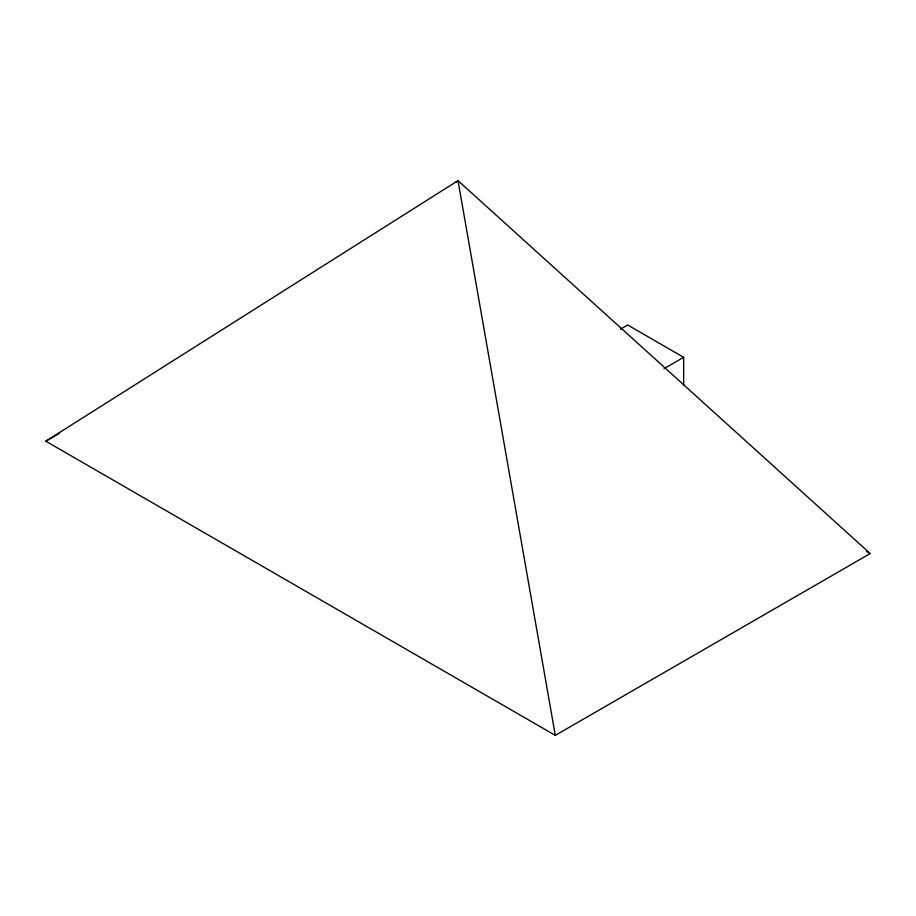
<?xml version="1.0" encoding="UTF-8"?>
<svg xmlns="http://www.w3.org/2000/svg" width="916" height="916" viewBox="0 0 916 916"><rect width="100%" height="100%" fill="white"/><g stroke="black" fill="none" stroke-linecap="round" stroke-linejoin="round"><path stroke-width="1.37" d="M455.79 182.433L458 180.635L870.2 553.562L555.302 735.365L45.8 441.203L458 180.635L555.302 735.365M45.8 441.203L59.38 433.36M620.315 329.245L627.678 324.997L683.668 357.32L683.668 385.235M664.043 368.656L683.668 357.32M866.502 551.421L870.2 553.562"/></g></svg>
